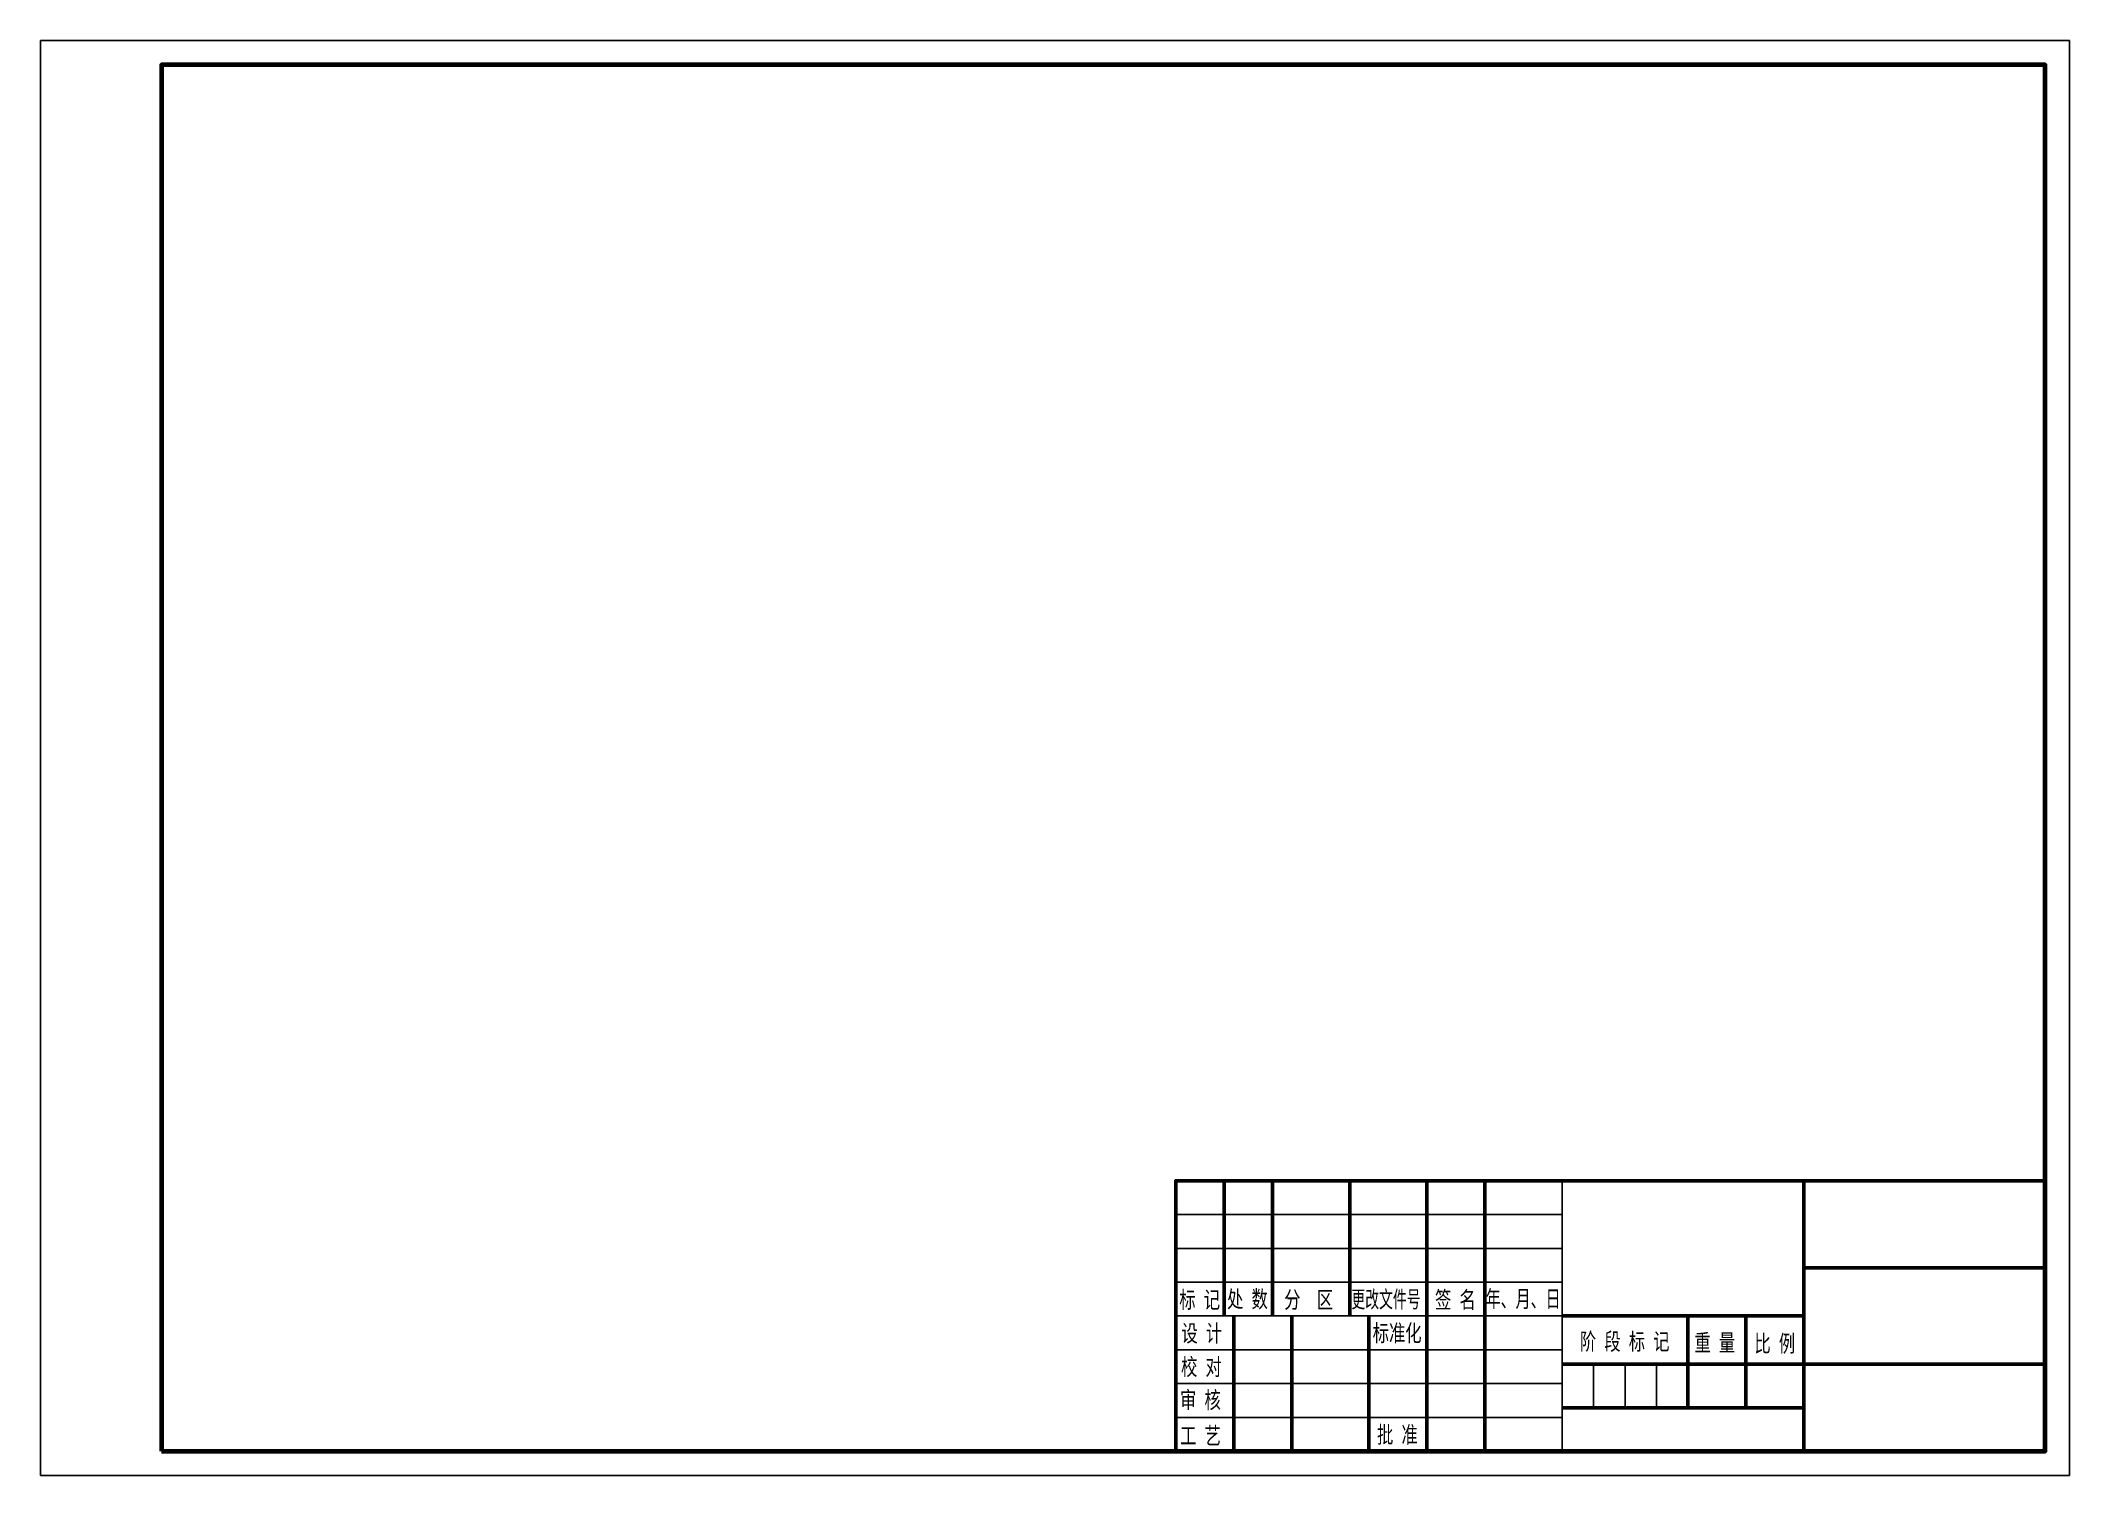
# Model space of a CAD drawing. Header units: millimetres. Extents: x 224 to 644, y -84 to 213.
import ezdxf

# ---------------------------------------------------------------- set-up
doc = ezdxf.new("R2010")
doc.units = ezdxf.units.MM
doc.layers.add('title', color=7, linetype='Continuous', lineweight=25)
doc.styles.get("Standard").update_dxf_attribs({"font": ''})
doc.styles.get('Standard').set_extended_font_data('SimSun')

msp = doc.modelspace()

# ---------------------------------------------------------------- linework, layer by layer
at = {"layer": 'Defpoints'}
msp.add_lwpolyline([(224.3, -84.3), (644.3, -84.3), (644.3, 212.7), (224.3, 212.7)], close=True, dxfattribs=at)
at = {"layer": 'title', "lineweight": 53}
for p, q in [((469.3, -23.3), (469.3, -51.3)), ((479.3, -23.3), (479.3, -51.3)), ((495.3, -23.3), (495.3, -51.3)), ((511.3, -23.3), (511.3, -51.3)), ((523.3, -23.3), (523.3, -51.3)), ((589.3, -23.3), (589.3, -79.3)), ((589.3, -41.3), (639.3, -41.3)), ((471.3, -79.3), (471.3, -51.3)), ((483.3, -79.3), (483.3, -51.3)), ((499.3, -79.3), (499.3, -51.3)), ((511.3, -79.3), (511.3, -51.3)), ((523.3, -79.3), (523.3, -51.3)), ((539.3, -51.3), (589.3, -51.3)), ((565.3, -70.3), (565.3, -51.3)), ((577.3, -70.3), (577.3, -51.3)), ((539.3, -61.3), (589.3, -61.3)), ((589.3, -61.3), (639.3, -61.3)), ((539.3, -70.3), (589.3, -70.3))]:
    msp.add_line(p, q, dxfattribs=at)
at = {"layer": 'title'}
for p, q in [((539.3, -23.3), (539.3, -51.3)), ((459.3, -30.3), (539.3, -30.3)), ((459.3, -37.3), (539.3, -37.3)), ((459.3, -44.3), (539.3, -44.3)), ((459.3, -51.3), (539.3, -51.3)), ((539.3, -79.3), (539.3, -51.3)), ((459.3, -58.3), (539.3, -58.3)), ((545.8, -70.3), (545.8, -61.3)), ((552.3, -70.3), (552.3, -61.3)), ((558.8, -70.3), (558.8, -61.3)), ((459.3, -65.3), (539.3, -65.3)), ((459.3, -72.3), (539.3, -72.3))]:
    msp.add_line(p, q, dxfattribs=at)
at = {"layer": 'title', "lineweight": 80}
msp.add_lwpolyline([(249.3, -79.3), (639.3, -79.3), (639.3, 207.7), (249.3, 207.7)], close=True, dxfattribs=at)
at = {"layer": 'title', "lineweight": 53}
msp.add_lwpolyline([(459.3, -79.3), (639.3, -79.3), (639.3, -23.3), (459.3, -23.3)], close=True, dxfattribs=at)

# ---------------------------------------------------------------- texts
at = {"layer": 'title'}
for s, width, p in [('标 记', 0.707, (460.03, -49.68)), ('处 数', 0.707, (469.93, -49.55)), ('分  区', 0.707, (481.75, -49.67)), ('更改文件号', 0.6, (495.66, -49.58)), ('签 名', 0.707, (512.97, -49.68)), ('年、月、日', 0.65, (523.45, -49.5)), ('设 计', 0.707, (460.47, -56.63)), ('标准化', 0.707, (500.06, -56.58)), ('阶 段 标 记', 0.707, (542.96, -58.33)), ('重 量', 0.707, (566.67, -58.57)), ('比 例', 0.707, (579.09, -58.74)), ('校 对', 0.707, (460.39, -63.58)), ('审 核', 0.707, (460.19, -70.42)), ('工 艺', 0.707, (460.2, -77.82)), ('批 准', 0.707, (500.95, -77.61))]:
    msp.add_text(s, height=3.5, dxfattribs=dict(at, width=width)).set_placement(p)

doc.saveas('drawing.dxf')
